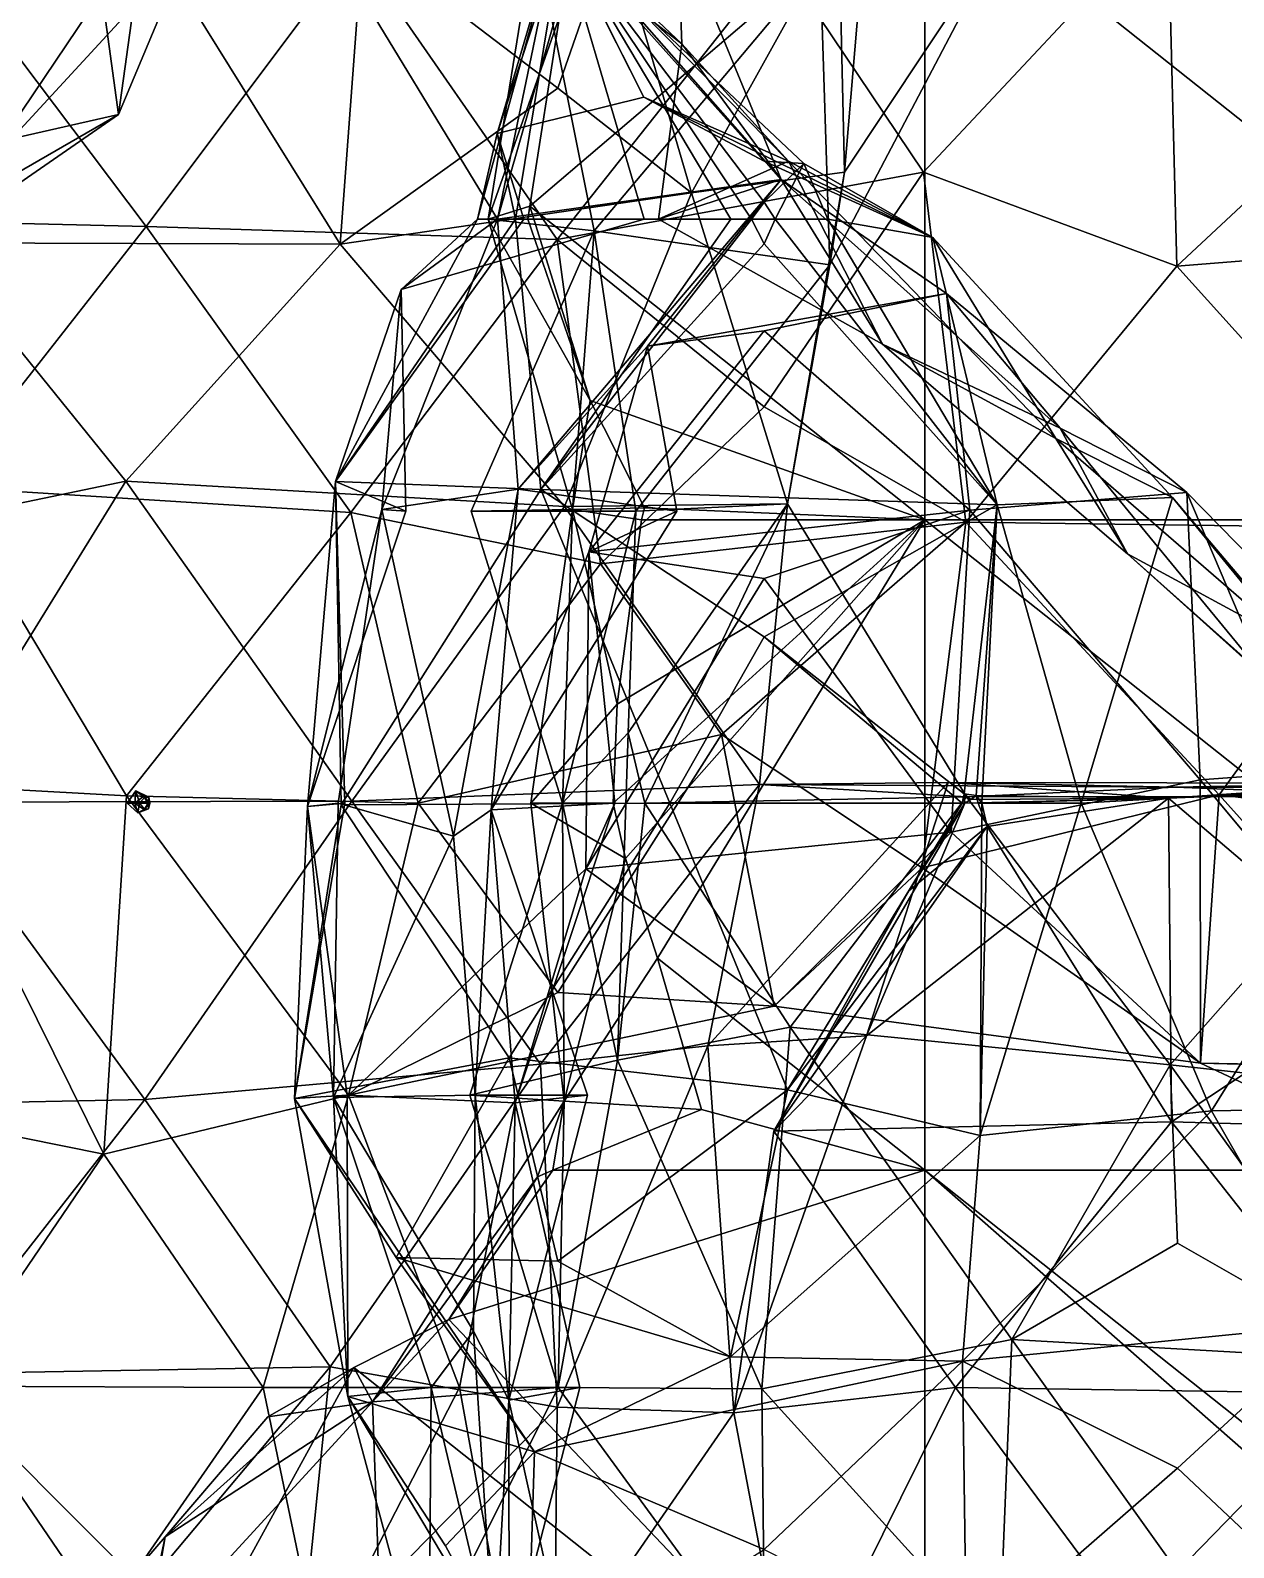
# Model space of a CAD drawing. Extents: x 290034 to 295698, y 4553723 to 4561693.
# Drawn here: x 290165.4 to 290238.8, y 4561231.3 to 4561323.9 of the extents above; entities that cross this region are included whole.
import ezdxf

# ---------------------------------------------------------------- set-up
doc = ezdxf.new("R2010")
doc.units = 0
doc.layers.add('Au_ppm_Pref_-_0_2', color=7, linetype='CONTINUOUS')

msp = doc.modelspace()

# ---------------------------------------------------------------- linework, layer by layer
at = {"layer": 'Au_ppm_Pref_-_0_2'}
for points in [[(290220, 4561333.697, 1646.343), (290195.915, 4561313.128, 1646.438), (290197.731, 4561324.684, 1646.219)], [(290220, 4561294.012, 1647.18), (290195.915, 4561313.128, 1646.438), (290220, 4561333.697, 1646.343)], [(290270, 4561294.012, 1648.831), (290220, 4561333.697, 1646.343), (290247.119, 4561325.808, 1648.089)], [(290270, 4561294.012, 1648.831), (290220, 4561294.012, 1647.18), (290220, 4561333.697, 1646.343)], [(290159.766, 4561330.783, 1638.241), (290175.132, 4561329.028, 1633.62), (290159.774, 4561312.36, 1633.302)], [(290219.922, 4561315.215, 1553.784), (290234.832, 4561331.135, 1554.774), (290211.161, 4561328.269, 1556.467)], [(290235.378, 4561309.471, 1553.041), (290234.832, 4561331.135, 1554.774), (290219.922, 4561315.215, 1553.784)], [(290248.012, 4561321.242, 1553.138), (290234.832, 4561331.135, 1554.774), (290235.378, 4561309.471, 1553.041)], [(290248.012, 4561321.242, 1553.138), (290255.268, 4561330.165, 1551.186), (290234.832, 4561331.135, 1554.774)], [(290170.821, 4561318.72, 1628.747), (290172.38, 4561330.034, 1621.277), (290159.489, 4561310.896, 1622.024)], [(290172.38, 4561330.034, 1621.277), (290184.34, 4561310.816, 1619.514), (290159.489, 4561310.896, 1622.024)], [(290175.132, 4561329.028, 1633.62), (290169.247, 4561330.165, 1627.375), (290170.821, 4561318.72, 1628.747)], [(290169.247, 4561330.165, 1627.375), (290172.38, 4561330.034, 1621.277), (290170.821, 4561318.72, 1628.747)], [(290185.731, 4561329.398, 1615.251), (290184.34, 4561310.816, 1619.514), (290172.38, 4561330.034, 1621.277)], [(290193.939, 4561312.347, 1580.43), (290197.648, 4561330.172, 1585.836), (290183.919, 4561328.846, 1580.127)], [(290185.731, 4561329.398, 1615.251), (290197.615, 4561320.335, 1618.159), (290184.34, 4561310.816, 1619.514)], [(290185.731, 4561329.398, 1615.251), (290201.044, 4561330.165, 1619.819), (290197.615, 4561320.335, 1618.159)], [(290202.882, 4561312.347, 1585.8), (290192.72, 4561312.347, 1589.432), (290197.648, 4561330.172, 1585.836)], [(290197.648, 4561330.172, 1585.836), (290192.72, 4561312.347, 1589.432), (290193.918, 4561317.576, 1591.739)], [(290193.365, 4561312.347, 1645.193), (290196.201, 4561329.848, 1644.907), (290197.731, 4561324.684, 1646.219)], [(290199.839, 4561311.636, 1639.654), (290196.201, 4561329.848, 1644.907), (290193.365, 4561312.347, 1645.193)], [(290197.648, 4561330.172, 1585.836), (290193.918, 4561317.576, 1591.739), (290202.876, 4561319.787, 1591.739)], [(290195.047, 4561312.347, 1592.95), (290197.881, 4561329.656, 1597.634), (290193.918, 4561317.576, 1591.739)], [(290193.918, 4561317.576, 1591.739), (290197.881, 4561329.656, 1597.634), (290202.876, 4561319.787, 1591.739)], [(290193.939, 4561312.347, 1580.43), (290202.882, 4561312.347, 1585.8), (290197.648, 4561330.172, 1585.836)], [(290195.047, 4561312.347, 1592.95), (290208.167, 4561312.347, 1597.678), (290197.881, 4561329.656, 1597.634)], [(290205.179, 4561323.044, 1579.86), (290196.005, 4561330.165, 1579.86), (290197.648, 4561330.172, 1585.836)], [(290204.912, 4561330.165, 1577.361), (290196.005, 4561330.165, 1579.86), (290205.179, 4561323.044, 1579.86)], [(290213.626, 4561328.05, 1640.181), (290196.201, 4561329.848, 1644.907), (290199.839, 4561311.636, 1639.654)], [(290205.78, 4561313.944, 1621.944), (290197.615, 4561320.335, 1618.159), (290201.044, 4561330.165, 1619.819)], [(290205.179, 4561323.044, 1579.86), (290197.648, 4561330.172, 1585.836), (290211.685, 4561315.891, 1585.467)], [(290211.685, 4561315.891, 1585.467), (290197.648, 4561330.172, 1585.836), (290202.876, 4561319.787, 1591.739)], [(290208.167, 4561312.347, 1597.678), (290209.441, 4561312.347, 1598.043), (290197.881, 4561329.656, 1597.634)], [(290202.876, 4561319.787, 1591.739), (290197.881, 4561329.656, 1597.634), (290210.215, 4561315.884, 1596.499)], [(290197.881, 4561329.656, 1597.634), (290209.441, 4561312.347, 1598.043), (290210.215, 4561313.391, 1598.027)], [(290197.881, 4561329.656, 1597.634), (290210.215, 4561313.391, 1598.027), (290212.62, 4561315.748, 1597.678)], [(290212.62, 4561315.748, 1597.678), (290210.215, 4561315.884, 1596.499), (290197.881, 4561329.656, 1597.634)], [(290198.721, 4561329.014, 1573.057), (290204.912, 4561330.165, 1577.361), (290211.254, 4561314.772, 1573.741)], [(290214.77, 4561330.165, 1622.393), (290205.78, 4561313.944, 1621.944), (290201.044, 4561330.165, 1619.819)], [(290204.912, 4561330.165, 1577.361), (290205.179, 4561323.044, 1579.86), (290211.254, 4561314.772, 1573.741)], [(290215.105, 4561315.204, 1627.375), (290205.78, 4561313.944, 1621.944), (290214.77, 4561330.165, 1622.393)], [(290225.021, 4561330.16, 1633.326), (290213.626, 4561328.05, 1640.181), (290214.205, 4561309.559, 1633.826)], [(290225.021, 4561330.16, 1633.326), (290214.205, 4561309.559, 1633.826), (290215.105, 4561315.204, 1627.375)], [(290215.105, 4561315.204, 1627.375), (290214.77, 4561330.165, 1622.393), (290216.374, 4561330.165, 1627.375)], [(290225.021, 4561330.16, 1633.326), (290215.105, 4561315.204, 1627.375), (290216.374, 4561330.165, 1627.375)], [(290175.132, 4561329.028, 1633.62), (290170.821, 4561318.72, 1628.747), (290159.774, 4561312.36, 1633.302)], [(290185.245, 4561328.898, 1556.51), (290160.25, 4561328.168, 1556.322), (290172.502, 4561311.906, 1554.111)], [(290185.245, 4561328.898, 1556.51), (290172.502, 4561311.906, 1554.111), (290197.589, 4561311.106, 1554.387)], [(290198.721, 4561329.014, 1573.057), (290193.939, 4561312.347, 1580.43), (290183.919, 4561328.846, 1580.127)], [(290211.161, 4561328.269, 1556.467), (290185.245, 4561328.898, 1556.51), (290197.589, 4561311.106, 1554.387)], [(290198.721, 4561329.014, 1573.057), (290211.254, 4561314.772, 1573.741), (290193.939, 4561312.347, 1580.43)], [(290160.25, 4561328.168, 1556.322), (290153.765, 4561312.347, 1553.017), (290172.502, 4561311.906, 1554.111)], [(290197.589, 4561311.106, 1554.387), (290219.922, 4561315.215, 1553.784), (290211.161, 4561328.269, 1556.467)], [(290213.626, 4561328.05, 1640.181), (290199.839, 4561311.636, 1639.654), (290214.205, 4561309.559, 1633.826)], [(290195.915, 4561313.128, 1646.438), (290193.365, 4561312.347, 1645.193), (290197.731, 4561324.684, 1646.219)], [(290211.254, 4561314.772, 1573.741), (290205.179, 4561323.044, 1579.86), (290203.768, 4561312.347, 1579.86)], [(290203.768, 4561312.347, 1579.86), (290205.179, 4561323.044, 1579.86), (290211.685, 4561315.891, 1585.467)], [(290248.012, 4561321.242, 1553.138), (290235.378, 4561309.471, 1553.041), (290260.049, 4561311.443, 1549.791)], [(290197.615, 4561320.335, 1618.159), (290205.78, 4561313.944, 1621.944), (290184.34, 4561310.816, 1619.514)], [(290211.685, 4561315.891, 1585.467), (290202.876, 4561319.787, 1591.739), (290220.494, 4561311.227, 1592.05)], [(290210.215, 4561315.884, 1596.499), (290220.494, 4561311.227, 1592.05), (290202.876, 4561319.787, 1591.739)], [(290147.963, 4561313.54, 1627.021), (290159.774, 4561312.36, 1633.302), (290170.821, 4561318.72, 1628.747)], [(290147.963, 4561313.54, 1627.021), (290170.821, 4561318.72, 1628.747), (290159.489, 4561310.896, 1622.024)], [(290192.72, 4561312.347, 1589.432), (290195.551, 4561312.347, 1591.739), (290193.918, 4561317.576, 1591.739)], [(290195.551, 4561312.347, 1591.739), (290195.047, 4561312.347, 1592.95), (290193.918, 4561317.576, 1591.739)], [(290203.768, 4561312.347, 1579.86), (290211.685, 4561315.891, 1585.467), (290217.421, 4561304.72, 1579.86)], [(290220.494, 4561311.227, 1592.05), (290210.215, 4561315.884, 1596.499), (290212.62, 4561315.748, 1597.678)], [(290212.62, 4561315.748, 1597.678), (290210.215, 4561313.391, 1598.027), (290210.874, 4561312.347, 1597.989)], [(290214.097, 4561312.347, 1597.678), (290212.62, 4561315.748, 1597.678), (290210.874, 4561312.347, 1597.989)], [(290217.421, 4561304.72, 1579.86), (290211.685, 4561315.891, 1585.467), (290228.004, 4561298.965, 1584.962)], [(290211.685, 4561315.891, 1585.467), (290220.494, 4561311.227, 1592.05), (290228.004, 4561298.965, 1584.962)], [(290214.097, 4561312.347, 1597.678), (290220.494, 4561311.227, 1592.05), (290212.62, 4561315.748, 1597.678)], [(290211.254, 4561314.772, 1573.741), (290195.205, 4561295.871, 1573.205), (290193.939, 4561312.347, 1580.43)], [(290203.098, 4561304.594, 1567.982), (290195.205, 4561295.871, 1573.205), (290211.254, 4561314.772, 1573.741)], [(290219.922, 4561315.215, 1553.784), (290197.589, 4561311.106, 1554.387), (290210.215, 4561300.896, 1553.981)], [(290221.334, 4561307.801, 1568.8), (290203.098, 4561304.594, 1567.982), (290211.254, 4561314.772, 1573.741)], [(290211.254, 4561314.772, 1573.741), (290203.768, 4561312.347, 1579.86), (290217.421, 4561304.72, 1579.86)], [(290205.78, 4561313.944, 1621.944), (290215.105, 4561315.204, 1627.375), (290211.625, 4561294.987, 1627.384)], [(290222.507, 4561293.858, 1552.229), (290219.922, 4561315.215, 1553.784), (290210.215, 4561300.896, 1553.981)], [(290211.254, 4561314.772, 1573.741), (290217.421, 4561304.72, 1579.86), (290228.258, 4561299.602, 1574.865)], [(290211.254, 4561314.772, 1573.741), (290228.258, 4561299.602, 1574.865), (290221.334, 4561307.801, 1568.8)], [(290211.625, 4561294.987, 1627.384), (290215.105, 4561315.204, 1627.375), (290214.205, 4561309.559, 1633.826)], [(290235.378, 4561309.471, 1553.041), (290219.922, 4561315.215, 1553.784), (290222.507, 4561293.858, 1552.229)], [(290184.34, 4561310.816, 1619.514), (290205.78, 4561313.944, 1621.944), (290198.025, 4561294.824, 1621.237)], [(290205.78, 4561313.944, 1621.944), (290211.625, 4561294.987, 1627.384), (290198.025, 4561294.824, 1621.237)], [(290195.785, 4561312.347, 1646.448), (290193.365, 4561312.347, 1645.193), (290195.915, 4561313.128, 1646.438)], [(290199.592, 4561301.272, 1646.702), (290195.785, 4561312.347, 1646.448), (290195.915, 4561313.128, 1646.438)], [(290195.915, 4561313.128, 1646.438), (290220, 4561294.012, 1647.18), (290199.592, 4561301.272, 1646.702)], [(290210.874, 4561312.347, 1597.989), (290210.215, 4561313.391, 1598.027), (290209.441, 4561312.347, 1598.043)], [(290153.765, 4561312.347, 1553.017), (290160.048, 4561296.019, 1554.51), (290172.502, 4561311.906, 1554.111)], [(290160.048, 4561296.019, 1554.51), (290184.996, 4561294.44, 1556.055), (290172.502, 4561311.906, 1554.111)], [(290197.589, 4561311.106, 1554.387), (290172.502, 4561311.906, 1554.111), (290184.996, 4561294.44, 1556.055)], [(290188.058, 4561308.045, 1585.8), (290184.058, 4561296.342, 1591.517), (290192.72, 4561312.347, 1589.432)], [(290195.551, 4561312.347, 1591.739), (290192.72, 4561312.347, 1589.432), (290184.058, 4561296.342, 1591.517)], [(290184.058, 4561296.342, 1591.517), (290196.591, 4561295.852, 1598.96), (290195.047, 4561312.347, 1592.95)], [(290184.058, 4561296.342, 1591.517), (290195.047, 4561312.347, 1592.95), (290195.551, 4561312.347, 1591.739)], [(290193.939, 4561312.347, 1580.43), (290195.205, 4561295.871, 1573.205), (290186.894, 4561294.637, 1580.002)], [(290193.939, 4561312.347, 1580.43), (290186.894, 4561294.637, 1580.002), (290188.058, 4561308.045, 1585.8)], [(290193.939, 4561312.347, 1580.43), (290188.058, 4561308.045, 1585.8), (290202.882, 4561312.347, 1585.8)], [(290188.058, 4561308.045, 1585.8), (290192.72, 4561312.347, 1589.432), (290202.882, 4561312.347, 1585.8)], [(290199.592, 4561301.272, 1646.702), (290193.365, 4561312.347, 1645.193), (290195.785, 4561312.347, 1646.448)], [(290198.518, 4561294.642, 1645.113), (290193.365, 4561312.347, 1645.193), (290199.592, 4561301.272, 1646.702)], [(290199.839, 4561311.636, 1639.654), (290193.365, 4561312.347, 1645.193), (290198.518, 4561294.642, 1645.113)], [(290196.591, 4561295.852, 1598.96), (290208.167, 4561312.347, 1597.678), (290195.047, 4561312.347, 1592.95)], [(290196.591, 4561295.852, 1598.96), (290210.215, 4561310.834, 1598.183), (290209.441, 4561312.347, 1598.043)], [(290196.591, 4561295.852, 1598.96), (290209.441, 4561312.347, 1598.043), (290208.167, 4561312.347, 1597.678)], [(290210.215, 4561310.834, 1598.183), (290210.874, 4561312.347, 1597.989), (290209.441, 4561312.347, 1598.043)], [(290224.425, 4561294.917, 1598.062), (290210.874, 4561312.347, 1597.989), (290210.215, 4561310.834, 1598.183)], [(290224.425, 4561294.917, 1598.062), (290214.097, 4561312.347, 1597.678), (290210.874, 4561312.347, 1597.989)], [(290214.097, 4561312.347, 1597.678), (290224.425, 4561294.917, 1598.062), (290220.494, 4561311.227, 1592.05)], [(290148.58, 4561291.64, 1619.831), (290159.489, 4561310.896, 1622.024), (290171.269, 4561296.365, 1621.128)], [(290159.489, 4561310.896, 1622.024), (290184.34, 4561310.816, 1619.514), (290171.269, 4561296.365, 1621.128)], [(290198.025, 4561294.824, 1621.237), (290171.269, 4561296.365, 1621.128), (290184.34, 4561310.816, 1619.514)], [(290197.589, 4561311.106, 1554.387), (290184.996, 4561294.44, 1556.055), (290200.229, 4561291.308, 1552.47)], [(290199.839, 4561311.636, 1639.654), (290198.518, 4561294.642, 1645.113), (290192.33, 4561294.529, 1639.254)], [(290199.839, 4561311.636, 1639.654), (290192.33, 4561294.529, 1639.254), (290202.37, 4561294.529, 1634.169)], [(290224.425, 4561294.917, 1598.062), (290210.215, 4561310.834, 1598.183), (290196.591, 4561295.852, 1598.96)], [(290210.215, 4561300.896, 1553.981), (290197.589, 4561311.106, 1554.387), (290200.229, 4561291.308, 1552.47)], [(290214.205, 4561309.559, 1633.826), (290199.839, 4561311.636, 1639.654), (290202.37, 4561294.529, 1634.169)], [(290228.004, 4561298.965, 1584.962), (290220.494, 4561311.227, 1592.05), (290235.109, 4561295.368, 1591.799)], [(290235.109, 4561295.368, 1591.799), (290220.494, 4561311.227, 1592.05), (290224.425, 4561294.917, 1598.062)], [(290249.79, 4561293.496, 1550.475), (290260.049, 4561311.443, 1549.791), (290235.378, 4561309.471, 1553.041)], [(290214.205, 4561309.559, 1633.826), (290202.37, 4561294.529, 1634.169), (290211.625, 4561294.987, 1627.384)], [(290235.378, 4561309.471, 1553.041), (290222.507, 4561293.858, 1552.229), (290249.79, 4561293.496, 1550.475)], [(290188.058, 4561308.045, 1585.8), (290188.353, 4561294.529, 1585.8), (290184.058, 4561296.342, 1591.517)], [(290186.894, 4561294.637, 1580.002), (290188.353, 4561294.529, 1585.8), (290188.058, 4561308.045, 1585.8)], [(290203.098, 4561304.594, 1567.982), (290221.334, 4561307.801, 1568.8), (290210.215, 4561305.527, 1564.316)], [(290210.215, 4561305.527, 1564.316), (290221.334, 4561307.801, 1568.8), (290222.757, 4561294.589, 1561.973)], [(290221.334, 4561307.801, 1568.8), (290235.988, 4561295.672, 1567.874), (290222.757, 4561294.589, 1561.973)], [(290235.988, 4561295.672, 1567.874), (290221.334, 4561307.801, 1568.8), (290228.258, 4561299.602, 1574.865)], [(290203.098, 4561304.594, 1567.982), (290210.215, 4561305.527, 1564.316), (290199.51, 4561292.051, 1562.762)], [(290199.51, 4561292.051, 1562.762), (290210.215, 4561305.527, 1564.316), (290222.757, 4561294.589, 1561.973)], [(290195.205, 4561295.871, 1573.205), (290203.098, 4561304.594, 1567.982), (290204.886, 4561294.529, 1567.982)], [(290203.098, 4561304.594, 1567.982), (290199.51, 4561292.051, 1562.762), (290204.886, 4561294.529, 1567.982)], [(290228.258, 4561299.602, 1574.865), (290217.421, 4561304.72, 1579.86), (290232.374, 4561291.926, 1579.847)], [(290217.421, 4561304.72, 1579.86), (290228.004, 4561298.965, 1584.962), (290232.374, 4561291.926, 1579.847)], [(290198.518, 4561294.642, 1645.113), (290199.592, 4561301.272, 1646.702), (290202.908, 4561294.732, 1646.87)], [(290199.592, 4561301.272, 1646.702), (290220, 4561294.012, 1647.18), (290202.908, 4561294.732, 1646.87)], [(290210.215, 4561300.896, 1553.981), (290200.229, 4561291.308, 1552.47), (290222.507, 4561293.858, 1552.229)], [(290242.349, 4561286.52, 1585.8), (290228.004, 4561298.965, 1584.962), (290235.109, 4561295.368, 1591.799)], [(290228.004, 4561298.965, 1584.962), (290242.349, 4561286.52, 1585.8), (290232.374, 4561291.926, 1579.847)], [(290228.258, 4561299.602, 1574.865), (290232.374, 4561291.926, 1579.847), (290240.809, 4561284.342, 1573.921)], [(290228.258, 4561299.602, 1574.865), (290240.809, 4561284.342, 1573.921), (290235.988, 4561295.672, 1567.874)], [(290159.163, 4561276.775, 1619.762), (290148.58, 4561291.64, 1619.831), (290171.269, 4561296.365, 1621.128)], [(290171.32, 4561277.159, 1556.279), (290160.048, 4561296.019, 1554.51), (290158.748, 4561277.853, 1551.972)], [(290159.163, 4561276.775, 1619.762), (290171.269, 4561296.365, 1621.128), (290185.047, 4561276.832, 1621.468)], [(290171.32, 4561277.159, 1556.279), (290184.996, 4561294.44, 1556.055), (290160.048, 4561296.019, 1554.51)], [(290198.025, 4561294.824, 1621.237), (290185.047, 4561276.832, 1621.468), (290171.269, 4561296.365, 1621.128)], [(290182.361, 4561276.52, 1585.718), (290184.058, 4561296.342, 1591.517), (290188.353, 4561294.529, 1585.8)], [(290182.361, 4561276.52, 1585.718), (290184.619, 4561276.711, 1591.739), (290184.058, 4561296.342, 1591.517)], [(290184.396, 4561276.614, 1598.025), (290196.591, 4561295.852, 1598.96), (290184.058, 4561296.342, 1591.517)], [(290184.396, 4561276.614, 1598.025), (290184.058, 4561296.342, 1591.517), (290184.619, 4561276.711, 1591.739)], [(290184.396, 4561276.614, 1598.025), (290204.45, 4561276.711, 1600.396), (290196.591, 4561295.852, 1598.96)], [(290195.205, 4561295.871, 1573.205), (290191.259, 4561274.695, 1573.808), (290186.894, 4561294.637, 1580.002)], [(290193.545, 4561276.314, 1567.251), (290191.259, 4561274.695, 1573.808), (290195.205, 4561295.871, 1573.205)], [(290195.205, 4561295.871, 1573.205), (290204.886, 4561294.529, 1567.982), (290193.545, 4561276.314, 1567.251)], [(290224.425, 4561294.917, 1598.062), (290196.591, 4561295.852, 1598.96), (290210.215, 4561286.861, 1601.062)], [(290204.45, 4561276.711, 1600.396), (290210.215, 4561286.861, 1601.062), (290196.591, 4561295.852, 1598.96)], [(290236.803, 4561278.145, 1561.067), (290222.757, 4561294.589, 1561.973), (290235.988, 4561295.672, 1567.874)], [(290224.425, 4561294.917, 1598.062), (290229.553, 4561276.711, 1596.768), (290235.109, 4561295.368, 1591.799)], [(290249.897, 4561277.889, 1592.327), (290235.109, 4561295.368, 1591.799), (290229.553, 4561276.711, 1596.768)], [(290249.897, 4561277.889, 1592.327), (290242.349, 4561286.52, 1585.8), (290235.109, 4561295.368, 1591.799)], [(290252.077, 4561279.266, 1567.71), (290235.988, 4561295.672, 1567.874), (290240.809, 4561284.342, 1573.921)], [(290252.077, 4561279.266, 1567.71), (290236.803, 4561278.145, 1561.067), (290235.988, 4561295.672, 1567.874)], [(290171.32, 4561277.159, 1556.279), (290189.106, 4561276.711, 1552.092), (290184.996, 4561294.44, 1556.055)], [(290182.361, 4561276.52, 1585.718), (290188.353, 4561294.529, 1585.8), (290186.894, 4561294.637, 1580.002)], [(290182.361, 4561276.52, 1585.718), (290186.894, 4561294.637, 1580.002), (290184.223, 4561276.711, 1579.86)], [(290191.259, 4561274.695, 1573.808), (290184.223, 4561276.711, 1579.86), (290186.894, 4561294.637, 1580.002)], [(290189.106, 4561276.711, 1552.092), (290200.229, 4561291.308, 1552.47), (290184.996, 4561294.44, 1556.055)], [(290209.931, 4561277.861, 1620.919), (290185.047, 4561276.832, 1621.468), (290198.025, 4561294.824, 1621.237)], [(290197.913, 4561276.719, 1639.226), (290192.33, 4561294.529, 1639.254), (290198.518, 4561294.642, 1645.113)], [(290197.913, 4561276.719, 1639.226), (290202.37, 4561294.529, 1634.169), (290192.33, 4561294.529, 1639.254)], [(290193.545, 4561276.314, 1567.251), (290204.886, 4561294.529, 1567.982), (290199.51, 4561292.051, 1562.762)], [(290195.979, 4561276.711, 1645.193), (290198.518, 4561294.642, 1645.113), (290201.233, 4561282.753, 1647.542)], [(290197.913, 4561276.719, 1639.226), (290198.518, 4561294.642, 1645.113), (290195.979, 4561276.711, 1645.193)], [(290197.913, 4561276.719, 1639.226), (290201.914, 4561281.014, 1633.314), (290202.37, 4561294.529, 1634.169)], [(290211.625, 4561294.987, 1627.384), (290209.931, 4561277.861, 1620.919), (290198.025, 4561294.824, 1621.237)], [(290198.518, 4561294.642, 1645.113), (290202.908, 4561294.732, 1646.87), (290202.73, 4561294.012, 1646.879)], [(290201.233, 4561282.753, 1647.542), (290198.518, 4561294.642, 1645.113), (290202.73, 4561294.012, 1646.879)], [(290210.215, 4561290.427, 1557.47), (290199.51, 4561292.051, 1562.762), (290222.757, 4561294.589, 1561.973)], [(290211.625, 4561294.987, 1627.384), (290201.914, 4561281.014, 1633.314), (290202.933, 4561276.711, 1629.882)], [(290211.625, 4561294.987, 1627.384), (290202.37, 4561294.529, 1634.169), (290201.914, 4561281.014, 1633.314)], [(290220, 4561294.012, 1647.18), (290202.73, 4561294.012, 1646.879), (290202.908, 4561294.732, 1646.87)], [(290222.557, 4561277.11, 1627.84), (290211.625, 4561294.987, 1627.384), (290202.933, 4561276.711, 1629.882)], [(290222.557, 4561277.11, 1627.84), (290209.931, 4561277.861, 1620.919), (290211.625, 4561294.987, 1627.384)], [(290224.425, 4561294.917, 1598.062), (290210.215, 4561286.861, 1601.062), (290222.406, 4561277.288, 1603.618)], [(290221.61, 4561274.947, 1557.259), (290210.215, 4561290.427, 1557.47), (290222.757, 4561294.589, 1561.973)], [(290221.61, 4561274.947, 1557.259), (290222.757, 4561294.589, 1561.973), (290236.803, 4561278.145, 1561.067)], [(290224.425, 4561294.917, 1598.062), (290222.406, 4561277.288, 1603.618), (290223.144, 4561277.178, 1603.618)], [(290223.144, 4561277.178, 1603.618), (290223.48, 4561276.711, 1603.304), (290224.425, 4561294.917, 1598.062)], [(290229.553, 4561276.711, 1596.768), (290224.425, 4561294.917, 1598.062), (290223.48, 4561276.711, 1603.304)], [(290222.507, 4561293.858, 1552.229), (290200.229, 4561291.308, 1552.47), (290207.603, 4561280.898, 1552.79)], [(290220, 4561294.012, 1647.18), (290201.006, 4561276.711, 1647.908), (290201.233, 4561282.753, 1647.542)], [(290220, 4561294.012, 1647.18), (290201.759, 4561273.346, 1648.127), (290201.006, 4561276.711, 1647.908)], [(290220, 4561294.012, 1647.18), (290201.233, 4561282.753, 1647.542), (290202.73, 4561294.012, 1646.879)], [(290203.702, 4561267.263, 1648.534), (290201.759, 4561273.346, 1648.127), (290220, 4561294.012, 1647.18)], [(290220, 4561254.327, 1649.611), (290203.702, 4561267.263, 1648.534), (290220, 4561294.012, 1647.18)], [(290222.507, 4561293.858, 1552.229), (290207.603, 4561280.898, 1552.79), (290219.846, 4561272.767, 1553.389)], [(290222.507, 4561293.858, 1552.229), (290219.846, 4561272.767, 1553.389), (290237.953, 4561277.227, 1550.838)], [(290220, 4561294.012, 1647.18), (290270, 4561294.012, 1648.831), (290270, 4561254.327, 1649.967)], [(290270, 4561254.327, 1649.967), (290220, 4561254.327, 1649.611), (290220, 4561294.012, 1647.18)], [(290249.79, 4561293.496, 1550.475), (290222.507, 4561293.858, 1552.229), (290237.953, 4561277.227, 1550.838)], [(290258.999, 4561274.645, 1549.14), (290249.79, 4561293.496, 1550.475), (290237.953, 4561277.227, 1550.838)], [(290201.107, 4561276.711, 1562.042), (290193.545, 4561276.314, 1567.251), (290199.51, 4561292.051, 1562.762)], [(290199.51, 4561292.051, 1562.762), (290210.215, 4561290.427, 1557.47), (290199.332, 4561272.712, 1558.245)], [(290199.51, 4561292.051, 1562.762), (290199.332, 4561272.712, 1558.245), (290201.107, 4561276.711, 1562.042)], [(290232.374, 4561291.926, 1579.847), (290242.349, 4561286.52, 1585.8), (290248.488, 4561277.577, 1579.764)], [(290240.809, 4561284.342, 1573.921), (290232.374, 4561291.926, 1579.847), (290248.488, 4561277.577, 1579.764)], [(290200.229, 4561291.308, 1552.47), (290189.106, 4561276.711, 1552.092), (290207.603, 4561280.898, 1552.79)], [(290210.215, 4561290.427, 1557.47), (290221.61, 4561274.947, 1557.259), (290199.332, 4561272.712, 1558.245)], [(290210.215, 4561286.861, 1601.062), (290204.45, 4561276.711, 1600.396), (290222.288, 4561276.711, 1603.618)], [(290210.215, 4561286.861, 1601.062), (290222.288, 4561276.711, 1603.618), (290222.406, 4561277.288, 1603.618)], [(290201.006, 4561276.711, 1647.908), (290195.979, 4561276.711, 1645.193), (290201.233, 4561282.753, 1647.542)], [(290207.603, 4561280.898, 1552.79), (290189.106, 4561276.711, 1552.092), (290197.615, 4561265.157, 1552.252)], [(290210.827, 4561264.334, 1556.103), (290207.603, 4561280.898, 1552.79), (290197.615, 4561265.157, 1552.252)], [(290197.913, 4561276.719, 1639.226), (290201.26, 4561261.028, 1633.627), (290201.914, 4561281.014, 1633.314)], [(290201.914, 4561281.014, 1633.314), (290201.26, 4561261.028, 1633.627), (290202.933, 4561276.711, 1629.882)], [(290210.827, 4561264.334, 1556.103), (290219.846, 4561272.767, 1553.389), (290207.603, 4561280.898, 1552.79)], [(290252.077, 4561279.266, 1567.71), (290251.443, 4561260.586, 1561.323), (290236.803, 4561278.145, 1561.067)], [(290147.625, 4561259.805, 1552.326), (290169.935, 4561255.313, 1552.527), (290158.748, 4561277.853, 1551.972)], [(290171.32, 4561277.159, 1556.279), (290158.748, 4561277.853, 1551.972), (290169.935, 4561255.313, 1552.527)], [(290209.931, 4561277.861, 1620.919), (290196.554, 4561260.786, 1620.304), (290185.047, 4561276.832, 1621.468)], [(290209.931, 4561277.861, 1620.919), (290206.781, 4561261.914, 1614.567), (290196.554, 4561260.786, 1620.304)], [(290221.427, 4561277.971, 1615.268), (290206.781, 4561261.914, 1614.567), (290209.931, 4561277.861, 1620.919)], [(290221.427, 4561277.971, 1615.268), (290216.458, 4561262.527, 1609.557), (290206.781, 4561261.914, 1614.567)], [(290221.427, 4561277.971, 1615.268), (290209.931, 4561277.861, 1620.919), (290235.302, 4561277.7, 1621.447)], [(290222.557, 4561277.11, 1627.84), (290235.302, 4561277.7, 1621.447), (290209.931, 4561277.861, 1620.919)], [(290221.427, 4561277.971, 1615.268), (290234.872, 4561277.021, 1608.856), (290216.458, 4561262.527, 1609.557)], [(290221.427, 4561277.971, 1615.268), (290235.302, 4561277.7, 1621.447), (290248.119, 4561277.933, 1615.406)], [(290221.427, 4561277.971, 1615.268), (290248.119, 4561277.933, 1615.406), (290234.872, 4561277.021, 1608.856)], [(290236.803, 4561278.145, 1561.067), (290236.821, 4561260.853, 1556.103), (290221.61, 4561274.947, 1557.259)], [(290222.557, 4561277.11, 1627.84), (290249.436, 4561277.114, 1627.573), (290235.302, 4561277.7, 1621.447)], [(290249.897, 4561277.889, 1592.327), (290229.553, 4561276.711, 1596.768), (290237.49, 4561257.942, 1593.059)], [(290248.012, 4561265.83, 1607.245), (290234.872, 4561277.021, 1608.856), (290261.512, 4561278.087, 1608.705)], [(290248.119, 4561277.933, 1615.406), (290261.512, 4561278.087, 1608.705), (290234.872, 4561277.021, 1608.856)], [(290235.302, 4561277.7, 1621.447), (290261.604, 4561277.63, 1621.802), (290248.119, 4561277.933, 1615.406)], [(290235.302, 4561277.7, 1621.447), (290249.436, 4561277.114, 1627.573), (290261.604, 4561277.63, 1621.802)], [(290236.803, 4561278.145, 1561.067), (290251.443, 4561260.586, 1561.323), (290236.821, 4561260.853, 1556.103)], [(290249.897, 4561277.889, 1592.327), (290237.49, 4561257.942, 1593.059), (290260.955, 4561258.345, 1591.562)], [(290159.163, 4561276.775, 1619.762), (290172.434, 4561258.634, 1621.041), (290148.211, 4561258.16, 1619.272)], [(290159.163, 4561276.775, 1619.762), (290185.047, 4561276.832, 1621.468), (290172.434, 4561258.634, 1621.041)], [(290171.32, 4561277.159, 1556.279), (290169.935, 4561255.313, 1552.527), (290184.854, 4561258.896, 1556.138)], [(290171.32, 4561277.159, 1556.279), (290184.854, 4561258.896, 1556.138), (290189.106, 4561276.711, 1552.092)], [(290171.342, 4561276.711, 1532.346), (290171.876, 4561277.476, 1532.346), (290172.098, 4561276.711, 1532.496)], [(290171.876, 4561277.476, 1532.346), (290171.342, 4561276.711, 1532.346), (290171.82, 4561276.711, 1532.064)], [(290172.003, 4561276.125, 1532.346), (290171.342, 4561276.711, 1532.346), (290172.098, 4561276.711, 1532.496)], [(290171.342, 4561276.711, 1532.346), (290172.003, 4561276.125, 1532.346), (290171.82, 4561276.711, 1532.064)], [(290171.876, 4561277.476, 1532.346), (290171.82, 4561276.711, 1532.064), (290172.417, 4561277.187, 1532.187)], [(290172.648, 4561276.711, 1532.237), (290172.417, 4561277.187, 1532.187), (290171.82, 4561276.711, 1532.064)], [(290172.648, 4561276.711, 1532.237), (290171.82, 4561276.711, 1532.064), (290172.417, 4561276.308, 1532.211)], [(290172.003, 4561276.125, 1532.346), (290172.417, 4561276.308, 1532.211), (290171.82, 4561276.711, 1532.064)], [(290171.876, 4561277.476, 1532.346), (290172.417, 4561277.069, 1532.465), (290172.098, 4561276.711, 1532.496)], [(290171.876, 4561277.476, 1532.346), (290172.679, 4561277.081, 1532.346), (290172.417, 4561277.069, 1532.465)], [(290172.679, 4561277.081, 1532.346), (290171.876, 4561277.476, 1532.346), (290172.417, 4561277.187, 1532.187)], [(290172.003, 4561276.125, 1532.346), (290172.098, 4561276.711, 1532.496), (290172.417, 4561276.36, 1532.463)], [(290172.608, 4561276.711, 1532.436), (290172.098, 4561276.711, 1532.496), (290172.417, 4561277.069, 1532.465)], [(290172.417, 4561276.36, 1532.463), (290172.098, 4561276.711, 1532.496), (290172.608, 4561276.711, 1532.436)], [(290172.648, 4561276.711, 1532.237), (290172.679, 4561277.081, 1532.346), (290172.417, 4561277.187, 1532.187)], [(290172.679, 4561277.081, 1532.346), (290172.608, 4561276.711, 1532.436), (290172.417, 4561277.069, 1532.465)], [(290172.648, 4561276.711, 1532.237), (290172.417, 4561276.308, 1532.211), (290172.651, 4561276.38, 1532.346)], [(290172.651, 4561276.38, 1532.346), (290172.417, 4561276.36, 1532.463), (290172.608, 4561276.711, 1532.436)], [(290172.434, 4561258.634, 1621.041), (290185.047, 4561276.832, 1621.468), (290196.554, 4561260.786, 1620.304)], [(290172.679, 4561277.081, 1532.346), (290172.739, 4561276.711, 1532.346), (290172.608, 4561276.711, 1532.436)], [(290172.739, 4561276.711, 1532.346), (290172.651, 4561276.38, 1532.346), (290172.608, 4561276.711, 1532.436)], [(290172.648, 4561276.711, 1532.237), (290172.739, 4561276.711, 1532.346), (290172.679, 4561277.081, 1532.346)], [(290172.648, 4561276.711, 1532.237), (290172.651, 4561276.38, 1532.346), (290172.739, 4561276.711, 1532.346)], [(290184.396, 4561276.614, 1598.025), (290184.619, 4561276.711, 1591.739), (290181.561, 4561258.695, 1591.581)], [(290182.361, 4561276.52, 1585.718), (290181.561, 4561258.695, 1591.581), (290184.619, 4561276.711, 1591.739)], [(290184.396, 4561276.614, 1598.025), (290181.561, 4561258.695, 1591.581), (290194.646, 4561261.182, 1598.921)], [(290182.361, 4561276.52, 1585.718), (290184.223, 4561276.711, 1579.86), (290183.945, 4561258.764, 1579.623)], [(290184.223, 4561276.711, 1579.86), (290191.259, 4561274.695, 1573.808), (290183.945, 4561258.764, 1579.623)], [(290184.396, 4561276.614, 1598.025), (290194.646, 4561261.182, 1598.921), (290204.45, 4561276.711, 1600.396)], [(290184.854, 4561258.896, 1556.138), (290197.615, 4561265.157, 1552.252), (290189.106, 4561276.711, 1552.092)], [(290197.913, 4561276.719, 1639.226), (290198, 4561258.543, 1645.273), (290192.25, 4561258.893, 1639.254)], [(290197.913, 4561276.719, 1639.226), (290192.25, 4561258.893, 1639.254), (290201.26, 4561261.028, 1633.627)], [(290201.107, 4561276.711, 1562.042), (290195.021, 4561258.443, 1562.224), (290193.545, 4561276.314, 1567.251)], [(290204.45, 4561276.711, 1600.396), (290194.646, 4561261.182, 1598.921), (290211.621, 4561259.224, 1602.553)], [(290201.107, 4561276.711, 1562.042), (290199.332, 4561272.712, 1558.245), (290195.021, 4561258.443, 1562.224)], [(290197.913, 4561276.719, 1639.226), (290195.979, 4561276.711, 1645.193), (290198, 4561258.543, 1645.273)], [(290201.759, 4561273.346, 1648.127), (290195.979, 4561276.711, 1645.193), (290201.006, 4561276.711, 1647.908)], [(290201.759, 4561273.346, 1648.127), (290198, 4561258.543, 1645.273), (290195.979, 4561276.711, 1645.193)], [(290201.26, 4561261.028, 1633.627), (290211.789, 4561263.061, 1629.506), (290202.933, 4561276.711, 1629.882)], [(290222.557, 4561277.11, 1627.84), (290202.933, 4561276.711, 1629.882), (290211.789, 4561263.061, 1629.506)], [(290211.621, 4561259.224, 1602.553), (290222.288, 4561276.711, 1603.618), (290204.45, 4561276.711, 1600.396)], [(290222.45, 4561276.711, 1603.789), (290219.036, 4561271.368, 1603.618), (290210.792, 4561256.713, 1604.616)], [(290222.45, 4561276.711, 1603.789), (290210.792, 4561256.713, 1604.616), (290216.458, 4561262.527, 1609.557)], [(290211.621, 4561259.224, 1602.553), (290219.036, 4561271.368, 1603.618), (290222.288, 4561276.711, 1603.618)], [(290222.557, 4561277.11, 1627.84), (290211.789, 4561263.061, 1629.506), (290234.969, 4561260.754, 1629.495)], [(290222.45, 4561276.711, 1603.789), (290216.458, 4561262.527, 1609.557), (290234.872, 4561277.021, 1608.856)], [(290219.036, 4561271.368, 1603.618), (290222.45, 4561276.711, 1603.789), (290222.288, 4561276.711, 1603.618)], [(290236.821, 4561260.853, 1556.103), (290237.953, 4561277.227, 1550.838), (290219.846, 4561272.767, 1553.389)], [(290222.288, 4561276.711, 1603.618), (290222.45, 4561276.711, 1603.789), (290222.406, 4561277.288, 1603.618)], [(290223.144, 4561277.178, 1603.618), (290222.406, 4561277.288, 1603.618), (290222.814, 4561276.945, 1603.696)], [(290222.406, 4561277.288, 1603.618), (290222.45, 4561276.711, 1603.789), (290222.814, 4561276.945, 1603.696)], [(290222.814, 4561276.945, 1603.696), (290222.45, 4561276.711, 1603.789), (290234.872, 4561277.021, 1608.856)], [(290222.557, 4561277.11, 1627.84), (290234.969, 4561260.754, 1629.495), (290249.436, 4561277.114, 1627.573)], [(290234.872, 4561277.021, 1608.856), (290223.144, 4561277.178, 1603.618), (290222.814, 4561276.945, 1603.696)], [(290234.872, 4561277.021, 1608.856), (290223.266, 4561276.711, 1603.618), (290223.144, 4561277.178, 1603.618)], [(290223.266, 4561276.711, 1603.618), (290223.48, 4561276.711, 1603.304), (290223.144, 4561277.178, 1603.618)], [(290223.819, 4561275.29, 1603.618), (290223.266, 4561276.711, 1603.618), (290234.872, 4561277.021, 1608.856)], [(290223.266, 4561276.711, 1603.618), (290223.819, 4561275.29, 1603.618), (290223.48, 4561276.711, 1603.304)], [(290223.38, 4561256.444, 1597.86), (290229.553, 4561276.711, 1596.768), (290223.48, 4561276.711, 1603.304)], [(290223.38, 4561256.444, 1597.86), (290223.48, 4561276.711, 1603.304), (290223.819, 4561275.29, 1603.618)], [(290223.38, 4561256.444, 1597.86), (290237.49, 4561257.942, 1593.059), (290229.553, 4561276.711, 1596.768)], [(290223.819, 4561275.29, 1603.618), (290234.872, 4561277.021, 1608.856), (290235.06, 4561257.274, 1605.308)], [(290234.872, 4561277.021, 1608.856), (290248.012, 4561265.83, 1607.245), (290235.06, 4561257.274, 1605.308)], [(290234.969, 4561260.754, 1629.495), (290260.797, 4561257.898, 1629.244), (290249.436, 4561277.114, 1627.573)], [(290236.821, 4561260.853, 1556.103), (290253.002, 4561260.449, 1551.428), (290237.953, 4561277.227, 1550.838)], [(290237.953, 4561277.227, 1550.838), (290253.002, 4561260.449, 1551.428), (290258.999, 4561274.645, 1549.14)], [(290172.651, 4561276.38, 1532.346), (290172.003, 4561276.125, 1532.346), (290172.417, 4561276.36, 1532.463)], [(290172.003, 4561276.125, 1532.346), (290172.651, 4561276.38, 1532.346), (290172.417, 4561276.308, 1532.211)], [(290182.361, 4561276.52, 1585.718), (290184.779, 4561258.893, 1585.8), (290181.561, 4561258.695, 1591.581)], [(290182.361, 4561276.52, 1585.718), (290183.945, 4561258.764, 1579.623), (290184.779, 4561258.893, 1585.8)], [(290192.576, 4561258.893, 1572.824), (290191.259, 4561274.695, 1573.808), (290193.545, 4561276.314, 1567.251)], [(290192.576, 4561258.893, 1572.824), (290193.545, 4561276.314, 1567.251), (290199.437, 4561258.893, 1567.982)], [(290199.437, 4561258.893, 1567.982), (290193.545, 4561276.314, 1567.251), (290195.021, 4561258.443, 1562.224)], [(290199.332, 4561272.712, 1558.245), (290221.61, 4561274.947, 1557.259), (290210.827, 4561264.334, 1556.103)], [(290223.819, 4561275.29, 1603.618), (290235.06, 4561257.274, 1605.308), (290210.792, 4561256.713, 1604.616)], [(290223.819, 4561275.29, 1603.618), (290210.792, 4561256.713, 1604.616), (290219.036, 4561271.368, 1603.618)], [(290236.821, 4561260.853, 1556.103), (290210.827, 4561264.334, 1556.103), (290221.61, 4561274.947, 1557.259)], [(290211.621, 4561259.224, 1602.553), (290223.38, 4561256.444, 1597.86), (290223.819, 4561275.29, 1603.618)], [(290211.621, 4561259.224, 1602.553), (290223.819, 4561275.29, 1603.618), (290219.036, 4561271.368, 1603.618)], [(290183.945, 4561258.764, 1579.623), (290191.259, 4561274.695, 1573.808), (290192.576, 4561258.893, 1572.824)], [(290198, 4561258.543, 1645.273), (290201.759, 4561273.346, 1648.127), (290203.702, 4561267.263, 1648.534)], [(290184.854, 4561258.896, 1556.138), (290195.021, 4561258.443, 1562.224), (290199.332, 4561272.712, 1558.245)], [(290199.332, 4561272.712, 1558.245), (290210.827, 4561264.334, 1556.103), (290184.854, 4561258.896, 1556.138)], [(290210.827, 4561264.334, 1556.103), (290236.821, 4561260.853, 1556.103), (290219.846, 4561272.767, 1553.389)], [(290198, 4561258.543, 1645.273), (290203.702, 4561267.263, 1648.534), (290206.375, 4561258.033, 1649.025)], [(290206.375, 4561258.033, 1649.025), (290203.702, 4561267.263, 1648.534), (290220, 4561254.327, 1649.611)], [(290248.012, 4561265.83, 1607.245), (290261.027, 4561256.545, 1605.899), (290235.06, 4561257.274, 1605.308)], [(290184.854, 4561258.896, 1556.138), (290210.827, 4561264.334, 1556.103), (290197.615, 4561265.157, 1552.252)], [(290201.26, 4561261.028, 1633.627), (290210.064, 4561240.992, 1633.199), (290211.789, 4561263.061, 1629.506)], [(290211.789, 4561263.061, 1629.506), (290210.064, 4561240.992, 1633.199), (290225.307, 4561243.991, 1629.523)], [(290211.789, 4561263.061, 1629.506), (290225.307, 4561243.991, 1629.523), (290234.969, 4561260.754, 1629.495)], [(290196.554, 4561260.786, 1620.304), (290206.781, 4561261.914, 1614.567), (290197.579, 4561239.859, 1615.364)], [(290206.781, 4561261.914, 1614.567), (290208.359, 4561239.527, 1608.504), (290197.579, 4561239.859, 1615.364)], [(290206.781, 4561261.914, 1614.567), (290216.458, 4561262.527, 1609.557), (290208.359, 4561239.527, 1608.504)], [(290208.359, 4561239.527, 1608.504), (290216.458, 4561262.527, 1609.557), (290210.792, 4561256.713, 1604.616)], [(290194.646, 4561261.182, 1598.921), (290181.561, 4561258.695, 1591.581), (290187.769, 4561248.999, 1596.335)], [(290187.769, 4561248.999, 1596.335), (290197.615, 4561248.779, 1601.05), (290194.646, 4561261.182, 1598.921)], [(290197.637, 4561241.075, 1639.245), (290201.26, 4561261.028, 1633.627), (290192.25, 4561258.893, 1639.254)], [(290211.621, 4561259.224, 1602.553), (290194.646, 4561261.182, 1598.921), (290197.615, 4561248.779, 1601.05)], [(290197.637, 4561241.075, 1639.245), (290210.064, 4561240.992, 1633.199), (290201.26, 4561261.028, 1633.627)], [(290236.821, 4561260.853, 1556.103), (290251.443, 4561260.586, 1561.323), (290255.708, 4561251.959, 1556.103)], [(290236.821, 4561260.853, 1556.103), (290255.708, 4561251.959, 1556.103), (290253.002, 4561260.449, 1551.428)], [(290196.554, 4561260.786, 1620.304), (290183.729, 4561242.331, 1620.41), (290172.434, 4561258.634, 1621.041)], [(290196.554, 4561260.786, 1620.304), (290197.579, 4561239.859, 1615.364), (290183.729, 4561242.331, 1620.41)], [(290235.413, 4561249.883, 1630.378), (290234.969, 4561260.754, 1629.495), (290225.307, 4561243.991, 1629.523)], [(290234.969, 4561260.754, 1629.495), (290235.413, 4561249.883, 1630.378), (290247.95, 4561242.718, 1629.664)], [(290234.969, 4561260.754, 1629.495), (290247.95, 4561242.718, 1629.664), (290260.797, 4561257.898, 1629.244)], [(290147.625, 4561259.805, 1552.326), (290160.294, 4561241.157, 1551.831), (290169.935, 4561255.313, 1552.527)], [(290211.621, 4561259.224, 1602.553), (290197.615, 4561248.779, 1601.05), (290208.148, 4561242.94, 1596.845)], [(290223.38, 4561256.444, 1597.86), (290211.621, 4561259.224, 1602.553), (290208.148, 4561242.94, 1596.845)], [(290159.33, 4561241.893, 1620.08), (290148.211, 4561258.16, 1619.272), (290172.434, 4561258.634, 1621.041)], [(290172.434, 4561258.634, 1621.041), (290183.729, 4561242.331, 1620.41), (290159.33, 4561241.893, 1620.08)], [(290169.935, 4561255.313, 1552.527), (290179.655, 4561241.075, 1552.691), (290184.854, 4561258.896, 1556.138)], [(290184.854, 4561258.896, 1556.138), (290179.655, 4561241.075, 1552.691), (290191.629, 4561241.075, 1556.719)], [(290181.561, 4561258.695, 1591.581), (290184.779, 4561258.893, 1585.8), (290184.807, 4561240.519, 1585.744)], [(290187.769, 4561248.999, 1596.335), (290181.561, 4561258.695, 1591.581), (290196.204, 4561237.14, 1593.063)], [(290181.561, 4561258.695, 1591.581), (290184.807, 4561240.519, 1585.744), (290196.204, 4561237.14, 1593.063)], [(290184.807, 4561240.519, 1585.744), (290184.779, 4561258.893, 1585.8), (290183.945, 4561258.764, 1579.623)], [(290183.945, 4561258.764, 1579.623), (290192.576, 4561258.893, 1572.824), (290192.467, 4561244.502, 1573.921)], [(290184.807, 4561240.519, 1585.744), (290183.945, 4561258.764, 1579.623), (290189.89, 4561241.075, 1578.427)], [(290183.945, 4561258.764, 1579.623), (290192.467, 4561244.502, 1573.921), (290189.89, 4561241.075, 1578.427)], [(290195.021, 4561258.443, 1562.224), (290184.854, 4561258.896, 1556.138), (290191.629, 4561241.075, 1556.719)], [(290196.375, 4561253.925, 1648.911), (290186.325, 4561240.201, 1645.562), (290198, 4561258.543, 1645.273)], [(290186.325, 4561240.201, 1645.562), (290197.637, 4561241.075, 1639.245), (290198, 4561258.543, 1645.273)], [(290195.021, 4561258.443, 1562.224), (290191.629, 4561241.075, 1556.719), (290198.968, 4561241.075, 1562.042)], [(290197.637, 4561241.075, 1639.245), (290192.25, 4561258.893, 1639.254), (290198, 4561258.543, 1645.273)], [(290194.634, 4561240.291, 1567.944), (290192.467, 4561244.502, 1573.921), (290192.576, 4561258.893, 1572.824)], [(290192.576, 4561258.893, 1572.824), (290199.437, 4561258.893, 1567.982), (290194.634, 4561240.291, 1567.944)], [(290194.634, 4561240.291, 1567.944), (290199.437, 4561258.893, 1567.982), (290195.021, 4561258.443, 1562.224)], [(290195.021, 4561258.443, 1562.224), (290198.968, 4561241.075, 1562.042), (290194.634, 4561240.291, 1567.944)], [(290196.375, 4561253.925, 1648.911), (290198, 4561258.543, 1645.273), (290197.322, 4561254.327, 1648.91)], [(290197.322, 4561254.327, 1648.91), (290198, 4561258.543, 1645.273), (290206.375, 4561258.033, 1649.025)], [(290244.947, 4561244.921, 1589.012), (290260.955, 4561258.345, 1591.562), (290237.49, 4561257.942, 1593.059)], [(290197.322, 4561254.327, 1648.91), (290206.375, 4561258.033, 1649.025), (290220, 4561254.327, 1649.611)], [(290235.06, 4561257.274, 1605.308), (290221.888, 4561241.059, 1605.177), (290210.792, 4561256.713, 1604.616)], [(290235.06, 4561257.274, 1605.308), (290248.131, 4561240.691, 1605.801), (290221.888, 4561241.059, 1605.177)], [(290244.947, 4561244.921, 1589.012), (290237.49, 4561257.942, 1593.059), (290222.311, 4561242.671, 1591.239)], [(290222.311, 4561242.671, 1591.239), (290237.49, 4561257.942, 1593.059), (290223.38, 4561256.444, 1597.86)], [(290235.06, 4561257.274, 1605.308), (290261.027, 4561256.545, 1605.899), (290248.131, 4561240.691, 1605.801)], [(290223.38, 4561256.444, 1597.86), (290208.148, 4561242.94, 1596.845), (290222.311, 4561242.671, 1591.239)], [(290210.792, 4561256.713, 1604.616), (290221.888, 4561241.059, 1605.177), (290208.359, 4561239.527, 1608.504)], [(290160.294, 4561241.157, 1551.831), (290179.655, 4561241.075, 1552.691), (290169.935, 4561255.313, 1552.527)], [(290190.968, 4561245.225, 1649.401), (290186.325, 4561240.201, 1645.562), (290196.375, 4561253.925, 1648.911)], [(290196.375, 4561253.925, 1648.911), (290197.322, 4561254.327, 1648.91), (290190.968, 4561245.225, 1649.401)], [(290220, 4561254.327, 1649.611), (290190.968, 4561245.225, 1649.401), (290197.322, 4561254.327, 1648.91)], [(290220, 4561254.327, 1649.611), (290220, 4561214.642, 1652.61), (290190.968, 4561245.225, 1649.401)], [(290220, 4561254.327, 1649.611), (290264.969, 4561218.635, 1649.891), (290262.239, 4561217.221, 1650.144)], [(290220, 4561254.327, 1649.611), (290262.239, 4561217.221, 1650.144), (290220, 4561214.642, 1652.61)], [(290220, 4561254.327, 1649.611), (290270, 4561254.327, 1649.967), (290264.969, 4561218.635, 1649.891)], [(290235.413, 4561249.883, 1630.378), (290225.307, 4561243.991, 1629.523), (290247.95, 4561242.718, 1629.664)], [(290208.148, 4561242.94, 1596.845), (290197.615, 4561248.779, 1601.05), (290187.769, 4561248.999, 1596.335)], [(290187.769, 4561248.999, 1596.335), (290196.204, 4561237.14, 1593.063), (290208.148, 4561242.94, 1596.845)], [(290185.175, 4561242.283, 1649.445), (290190.968, 4561245.225, 1649.401), (290220, 4561214.642, 1652.61)], [(290185.175, 4561242.283, 1649.445), (290186.325, 4561240.201, 1645.562), (290190.968, 4561245.225, 1649.401)], [(290192.467, 4561244.502, 1573.921), (290193.765, 4561224.748, 1573.29), (290189.89, 4561241.075, 1578.427)], [(290193.765, 4561224.748, 1573.29), (290192.467, 4561244.502, 1573.921), (290194.634, 4561240.291, 1567.944)], [(290244.947, 4561244.921, 1589.012), (290222.311, 4561242.671, 1591.239), (290235.413, 4561236.147, 1587.443)], [(290248.413, 4561223.927, 1587.018), (290244.947, 4561244.921, 1589.012), (290235.413, 4561236.147, 1587.443)], [(290225.307, 4561243.991, 1629.523), (290210.064, 4561240.992, 1633.199), (290224.539, 4561225.028, 1633.972)], [(290224.539, 4561225.028, 1633.972), (290235.413, 4561229.849, 1629.572), (290225.307, 4561243.991, 1629.523)], [(290225.307, 4561243.991, 1629.523), (290235.413, 4561229.849, 1629.572), (290247.95, 4561242.718, 1629.664)], [(290159.33, 4561241.893, 1620.08), (290183.729, 4561242.331, 1620.41), (290172.417, 4561228.832, 1619.577)], [(290181.865, 4561223.87, 1615.244), (290172.417, 4561228.832, 1619.577), (290183.729, 4561242.331, 1620.41)], [(290181.865, 4561223.87, 1615.244), (290183.729, 4561242.331, 1620.41), (290197.579, 4561239.859, 1615.364)], [(290222.311, 4561242.671, 1591.239), (290208.148, 4561242.94, 1596.845), (290196.204, 4561237.14, 1593.063)], [(290210.215, 4561231.191, 1589.094), (290222.311, 4561242.671, 1591.239), (290196.204, 4561237.14, 1593.063)], [(290222.545, 4561224.923, 1587.003), (290222.311, 4561242.671, 1591.239), (290210.215, 4561231.191, 1589.094)], [(290235.413, 4561236.147, 1587.443), (290222.311, 4561242.671, 1591.239), (290222.545, 4561224.923, 1587.003)], [(290247.95, 4561242.718, 1629.664), (290235.413, 4561229.849, 1629.572), (290246.544, 4561221.943, 1632.644)], [(290159.33, 4561241.893, 1620.08), (290172.417, 4561228.832, 1619.577), (290158.077, 4561222.546, 1616.297)], [(290170, 4561214.642, 1648.171), (290173.676, 4561231.968, 1648.451), (290185.175, 4561242.283, 1649.445)], [(290170, 4561214.642, 1648.171), (290185.175, 4561242.283, 1649.445), (290220, 4561214.642, 1652.61)], [(290185.175, 4561242.283, 1649.445), (290173.676, 4561231.968, 1648.451), (290179.925, 4561239.274, 1648.987)], [(290179.925, 4561239.274, 1648.987), (290186.325, 4561240.201, 1645.562), (290185.175, 4561242.283, 1649.445)], [(290160.294, 4561241.157, 1551.831), (290147.013, 4561224.389, 1551.916), (290169.929, 4561227.034, 1552.596)], [(290160.294, 4561241.157, 1551.831), (290169.929, 4561227.034, 1552.596), (290179.655, 4561241.075, 1552.691)], [(290183.097, 4561224.522, 1556.354), (290179.655, 4561241.075, 1552.691), (290169.929, 4561227.034, 1552.596)], [(290183.097, 4561224.522, 1556.354), (290191.629, 4561241.075, 1556.719), (290179.655, 4561241.075, 1552.691)], [(290194.648, 4561224.368, 1562.468), (290191.629, 4561241.075, 1556.719), (290183.097, 4561224.522, 1556.354)], [(290184.807, 4561240.519, 1585.744), (290189.89, 4561241.075, 1578.427), (290189.744, 4561222.201, 1579.253)], [(290190.777, 4561231.405, 1591.739), (290196.204, 4561237.14, 1593.063), (290184.807, 4561240.519, 1585.744)], [(290184.807, 4561240.519, 1585.744), (290195.728, 4561222.226, 1586.159), (290190.777, 4561231.405, 1591.739)], [(290184.807, 4561240.519, 1585.744), (290189.744, 4561222.201, 1579.253), (290195.728, 4561222.226, 1586.159)], [(290186.325, 4561240.201, 1645.562), (290187.05, 4561219.802, 1641.364), (290197.637, 4561241.075, 1639.245)], [(290197.637, 4561241.075, 1639.245), (290187.05, 4561219.802, 1641.364), (290210.241, 4561223.807, 1639.096)], [(290189.89, 4561241.075, 1578.427), (290193.765, 4561224.748, 1573.29), (290189.744, 4561222.201, 1579.253)], [(290194.648, 4561224.368, 1562.468), (290198.968, 4561241.075, 1562.042), (290191.629, 4561241.075, 1556.719)], [(290194.634, 4561240.291, 1567.944), (290198.968, 4561241.075, 1562.042), (290194.648, 4561224.368, 1562.468)], [(290210.241, 4561223.807, 1639.096), (290210.064, 4561240.992, 1633.199), (290197.637, 4561241.075, 1639.245)], [(290211.9, 4561220.906, 1605.196), (290208.359, 4561239.527, 1608.504), (290221.888, 4561241.059, 1605.177)], [(290210.241, 4561223.807, 1639.096), (290224.539, 4561225.028, 1633.972), (290210.064, 4561240.992, 1633.199)], [(290235.37, 4561222.891, 1605.851), (290211.9, 4561220.906, 1605.196), (290221.888, 4561241.059, 1605.177)], [(290235.37, 4561222.891, 1605.851), (290221.888, 4561241.059, 1605.177), (290248.131, 4561240.691, 1605.801)], [(290235.37, 4561222.891, 1605.851), (290248.131, 4561240.691, 1605.801), (290262.372, 4561223.017, 1605.253)], [(290172.489, 4561225.129, 1645.045), (290186.325, 4561240.201, 1645.562), (290173.676, 4561231.968, 1648.451)], [(290187.05, 4561219.802, 1641.364), (290186.325, 4561240.201, 1645.562), (290172.489, 4561225.129, 1645.045)], [(290173.676, 4561231.968, 1648.451), (290186.325, 4561240.201, 1645.562), (290179.925, 4561239.274, 1648.987)], [(290197.421, 4561223.678, 1609.121), (290181.865, 4561223.87, 1615.244), (290197.579, 4561239.859, 1615.364)], [(290194.634, 4561240.291, 1567.944), (290198.424, 4561223.257, 1567.982), (290193.765, 4561224.748, 1573.29)], [(290194.634, 4561240.291, 1567.944), (290194.648, 4561224.368, 1562.468), (290198.424, 4561223.257, 1567.982)], [(290208.359, 4561239.527, 1608.504), (290197.421, 4561223.678, 1609.121), (290197.579, 4561239.859, 1615.364)], [(290211.9, 4561220.906, 1605.196), (290197.421, 4561223.678, 1609.121), (290208.359, 4561239.527, 1608.504)], [(290196.204, 4561237.14, 1593.063), (290190.777, 4561231.405, 1591.739), (290195.728, 4561222.226, 1586.159)], [(290196.204, 4561237.14, 1593.063), (290195.728, 4561222.226, 1586.159), (290210.215, 4561231.191, 1589.094)], [(290235.413, 4561236.147, 1587.443), (290222.545, 4561224.923, 1587.003), (290248.413, 4561223.927, 1587.018)], [(290170, 4561214.642, 1648.171), (290170, 4561227.699, 1648.136), (290173.676, 4561231.968, 1648.451)], [(290170, 4561227.699, 1648.136), (290172.489, 4561225.129, 1645.045), (290173.676, 4561231.968, 1648.451)]]:
    msp.add_3dface(points, dxfattribs=at)

doc.saveas('drawing.dxf')
